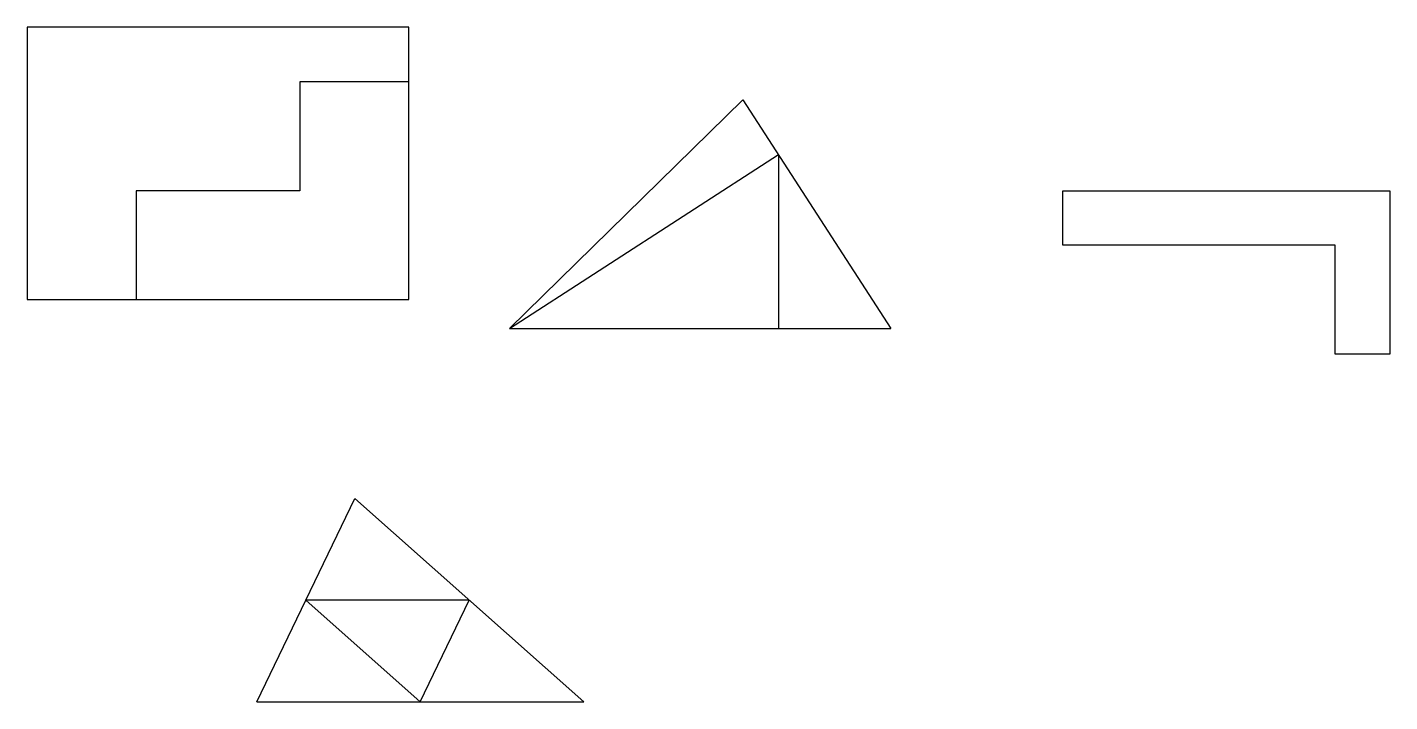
# Model space of a CAD drawing. Header units: millimetres. Extents: x 2650 to 2900, y 1356 to 1480.
import ezdxf

# ---------------------------------------------------------------- set-up
doc = ezdxf.new("R2010")
doc.units = ezdxf.units.MM

msp = doc.modelspace()

# ---------------------------------------------------------------- linework, layer by layer
for p, q in [((2720, 1480), (2650, 1480)), ((2650, 1480), (2650, 1430)), ((2720, 1430), (2720, 1480)), ((2720, 1470), (2700, 1470)), ((2700, 1470), (2700, 1450)), ((2738.46, 1424.71), (2781.32, 1466.7)), ((2781.32, 1466.7), (2808.46, 1424.71)), ((2738.46, 1424.71), (2787.83, 1456.62)), ((2787.83, 1456.62), (2787.83, 1424.71)), ((2700, 1450), (2670, 1450)), ((2670, 1450), (2670, 1430)), ((2840, 1440), (2840, 1450)), ((2840, 1450), (2850, 1450)), ((2850, 1450), (2900, 1450)), ((2900, 1450), (2900, 1420)), ((2890, 1440), (2840, 1440)), ((2890, 1420), (2890, 1440)), ((2650, 1430), (2720, 1430)), ((2738.46, 1424.71), (2808.46, 1424.71)), ((2900, 1420), (2890, 1420)), ((2692.1, 1356.2), (2710.09, 1393.49)), ((2710.09, 1393.49), (2752.1, 1356.2)), ((2701.09, 1374.84), (2722.1, 1356.2)), ((2731.09, 1374.84), (2701.09, 1374.84)), ((2722.1, 1356.2), (2731.09, 1374.84)), ((2692.1, 1356.2), (2752.1, 1356.2))]:
    msp.add_line(p, q)

doc.saveas('drawing.dxf')
